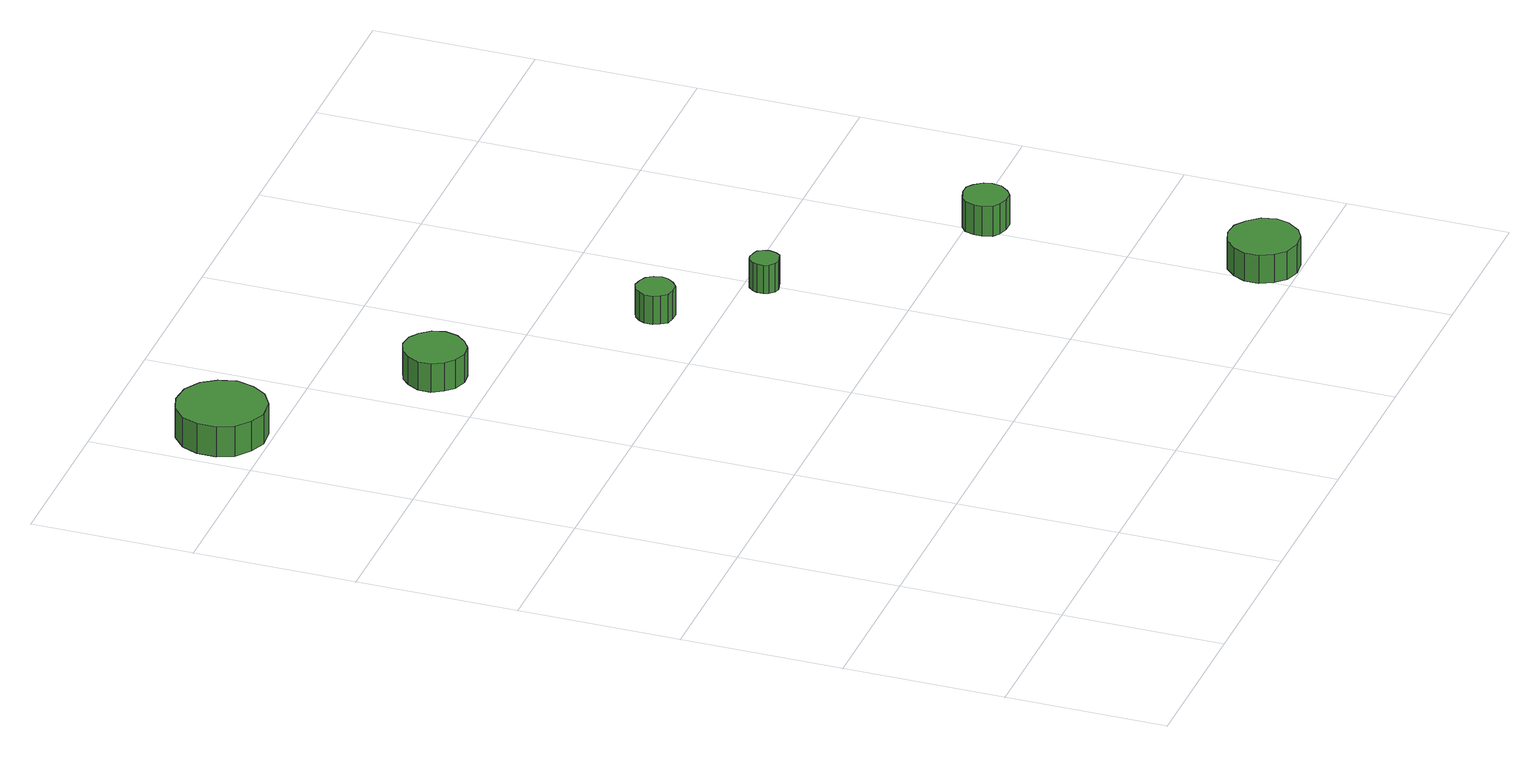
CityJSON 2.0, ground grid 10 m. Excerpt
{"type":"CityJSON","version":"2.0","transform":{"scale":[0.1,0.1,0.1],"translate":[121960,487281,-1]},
"CityObjects":{
"tree1":{"type":"SolitaryVegetationObject","attributes":{"function":"something"},"geometry":[{"type":"MultiSurface","lod":"1","boundaries":[[[0,1,2,3,4,5,6,7,8,9,10,11,12,13,14]],[[15,16,17,18,19,20,21,22,23,24,25,26,27,28,29]],[[0,29,28,1]],[[1,28,27,2]],[[2,27,26,3]],[[3,26,25,4]],[[4,25,24,5]],[[5,24,23,6]],[[6,23,22,7]],[[7,22,21,8]],[[8,21,20,9]],[[9,20,19,10]],[[10,19,18,11]],[[11,18,17,12]],[[12,17,16,13]],[[13,16,15,14]],[[14,15,29,0]]]}]},
"tree2":{"type":"SolitaryVegetationObject","attributes":{"function":"something"},"geometry":[{"type":"MultiSurface","lod":"1","boundaries":[[[30,31,32,33,34,35,36,37,38,39,40,41,42,43,44]],[[45,46,47,48,49,50,51,52,53,54,55,56,57,58,59]],[[30,59,58,31]],[[31,58,57,32]],[[32,57,56,33]],[[33,56,55,34]],[[34,55,54,35]],[[35,54,53,36]],[[36,53,52,37]],[[37,52,51,38]],[[38,51,50,39]],[[39,50,49,40]],[[40,49,48,41]],[[41,48,47,42]],[[42,47,46,43]],[[43,46,45,44]],[[44,45,59,30]]]}]},
"tree3":{"type":"SolitaryVegetationObject","attributes":{"function":"something"}},
"tree4":{"type":"SolitaryVegetationObject","attributes":{"function":"something"},"geometry":[{"type":"MultiSurface","lod":"1","boundaries":[[[60,61,62,63,64,65,66,67,68,69,70,71,72,73,74]],[[75,76,77,78,79,80,81,82,83,84,85,86,87,88,89]],[[60,89,88,61]],[[61,88,87,62]],[[62,87,86,63]],[[63,86,85,64]],[[64,85,84,65]],[[65,84,83,66]],[[66,83,82,67]],[[67,82,81,68]],[[68,81,80,69]],[[69,80,79,70]],[[70,79,78,71]],[[71,78,77,72]],[[72,77,76,73]],[[73,76,75,74]],[[74,75,89,60]]]}]},
"tree5":{"type":"SolitaryVegetationObject","attributes":{"function":"something"}},
"tree6":{"type":"SolitaryVegetationObject","attributes":{"function":"something"},"geometry":[{"type":"MultiSurface","lod":"1","boundaries":[[[90,91,92,93,94,95,96,97,98,99,100,101,102,103,104]],[[105,106,107,108,109,110,111,112,113,114,115,116,117,118,119]],[[90,119,118,91]],[[91,118,117,92]],[[92,117,116,93]],[[93,116,115,94]],[[94,115,114,95]],[[95,114,113,96]],[[96,113,112,97]],[[97,112,111,98]],[[98,111,110,99]],[[99,110,109,100]],[[100,109,108,101]],[[101,108,107,102]],[[102,107,106,103]],[[103,106,105,104]],[[104,105,119,90]]]}]},
"tree7":{"type":"SolitaryVegetationObject","attributes":{"function":"something"},"geometry":[{"type":"MultiSurface","lod":"1","boundaries":[[[120,121,122,123,124,125,126,127,128,129,130,131,132,133,134]],[[135,136,137,138,139,140,141,142,143,144,145,146,147,148,149]],[[120,149,148,121]],[[121,148,147,122]],[[122,147,146,123]],[[123,146,145,124]],[[124,145,144,125]],[[125,144,143,126]],[[126,143,142,127]],[[127,142,141,128]],[[128,141,140,129]],[[129,140,139,130]],[[130,139,138,131]],[[131,138,137,132]],[[132,137,136,133]],[[133,136,135,134]],[[134,135,149,120]]]}]},
"tree8":{"type":"SolitaryVegetationObject","attributes":{"function":"something"}},
"tree9":{"type":"SolitaryVegetationObject","attributes":{"function":"something"},"geometry":[{"type":"MultiSurface","lod":"1","boundaries":[[[150,151,152,153,154,155,156,157,158,159,160,161,162,163,164]],[[165,166,167,168,169,170,171,172,173,174,175,176,177,178,179]],[[150,179,178,151]],[[151,178,177,152]],[[152,177,176,153]],[[153,176,175,154]],[[154,175,174,155]],[[155,174,173,156]],[[156,173,172,157]],[[157,172,171,158]],[[158,171,170,159]],[[159,170,169,160]],[[160,169,168,161]],[[161,168,167,162]],[[162,167,166,163]],[[163,166,165,164]],[[164,165,179,150]]]}]},
"tree10":{"type":"SolitaryVegetationObject","attributes":{"function":"something"}},
"tree11":{"type":"SolitaryVegetationObject","attributes":{"function":"something"}},
"tree12":{"type":"SolitaryVegetationObject","attributes":{"function":"something"}},
"tree13":{"type":"SolitaryVegetationObject","attributes":{"function":"something"}},
"tree14":{"type":"SolitaryVegetationObject","attributes":{"function":"something"}}
},
"vertices":[
[63,530,27],[60,541,27],[54,550,27],[44,556,27],[32,557,27],[22,554,27],[13,546,27],[9,536,27],[9,524,27],[13,514,27],[22,507,27],[32,503,27],[44,504,27],[54,510,27],[60,519,27],[60,519,7],[54,510,7],[44,504,7],[32,503,7],[22,507,7],[13,514,7],[9,524,7],[9,536,7],[13,546,7],[22,554,7],[32,557,7],[44,556,7],[54,550,7],[60,541,7],[63,530,7],
[158,435,26],[156,443,26],[151,449,26],[145,453,26],[137,454,26],[129,451,26],[124,446,26],[120,439,26],[120,431,26],[124,424,26],[129,419,26],[137,416,26],[145,417,26],[151,421,26],[156,427,26],[156,427,7],[151,421,7],[145,417,7],[137,416,7],[129,419,7],[124,424,7],[120,431,7],[120,439,7],[124,446,7],[129,451,7],[137,454,7],[145,453,7],[151,449,7],[156,443,7],[158,435,7],
[259,337,26],[258,342,26],[255,346,26],[251,348,26],[246,349,26],[241,347,26],[238,344,26],[236,340,26],[236,335,26],[238,331,26],[241,327,26],[246,326,26],[251,326,26],[255,329,26],[258,333,26],[258,333,7],[255,329,7],[251,326,7],[246,326,7],[241,327,7],[238,331,7],[236,335,7],[236,340,7],[238,344,7],[241,347,7],[246,349,7],[251,348,7],[255,346,7],[258,342,7],[259,337,7],
[308,288,26],[307,292,26],[305,295,26],[302,296,26],[298,297,26],[295,296,26],[292,293,26],[291,290,26],[291,286,26],[292,283,26],[295,280,26],[298,279,26],[302,280,26],[305,281,26],[307,284,26],[307,284,7],[305,281,7],[302,280,7],[298,279,7],[295,280,7],[292,283,7],[291,286,7],[291,290,7],[292,293,7],[295,296,7],[298,297,7],[302,296,7],[305,295,7],[307,292,7],[308,288,7],
[440,22,26],[438,31,26],[432,38,26],[425,43,26],[416,44,26],[407,41,26],[401,35,26],[397,27,26],[397,18,26],[401,10,26],[407,4,26],[416,1,26],[425,2,26],[432,6,26],[438,14,26],[438,14,7],[432,6,7],[425,2,7],[416,1,7],[407,4,7],[401,10,7],[397,18,7],[397,27,7],[401,35,7],[407,41,7],[416,44,7],[425,43,7],[432,38,7],[438,31,7],[440,22,7],
[422,191,27],[421,196,27],[417,201,27],[413,204,27],[407,204,27],[401,202,27],[397,199,27],[395,193,27],[395,188,27],[397,182,27],[401,179,27],[407,177,27],[413,177,27],[417,180,27],[421,185,27],[421,185,7],[417,180,7],[413,177,7],[407,177,7],[401,179,7],[397,182,7],[395,188,7],[395,193,7],[397,199,7],[401,202,7],[407,204,7],[413,204,7],[417,201,7],[421,196,7],[422,191,7]
]}
